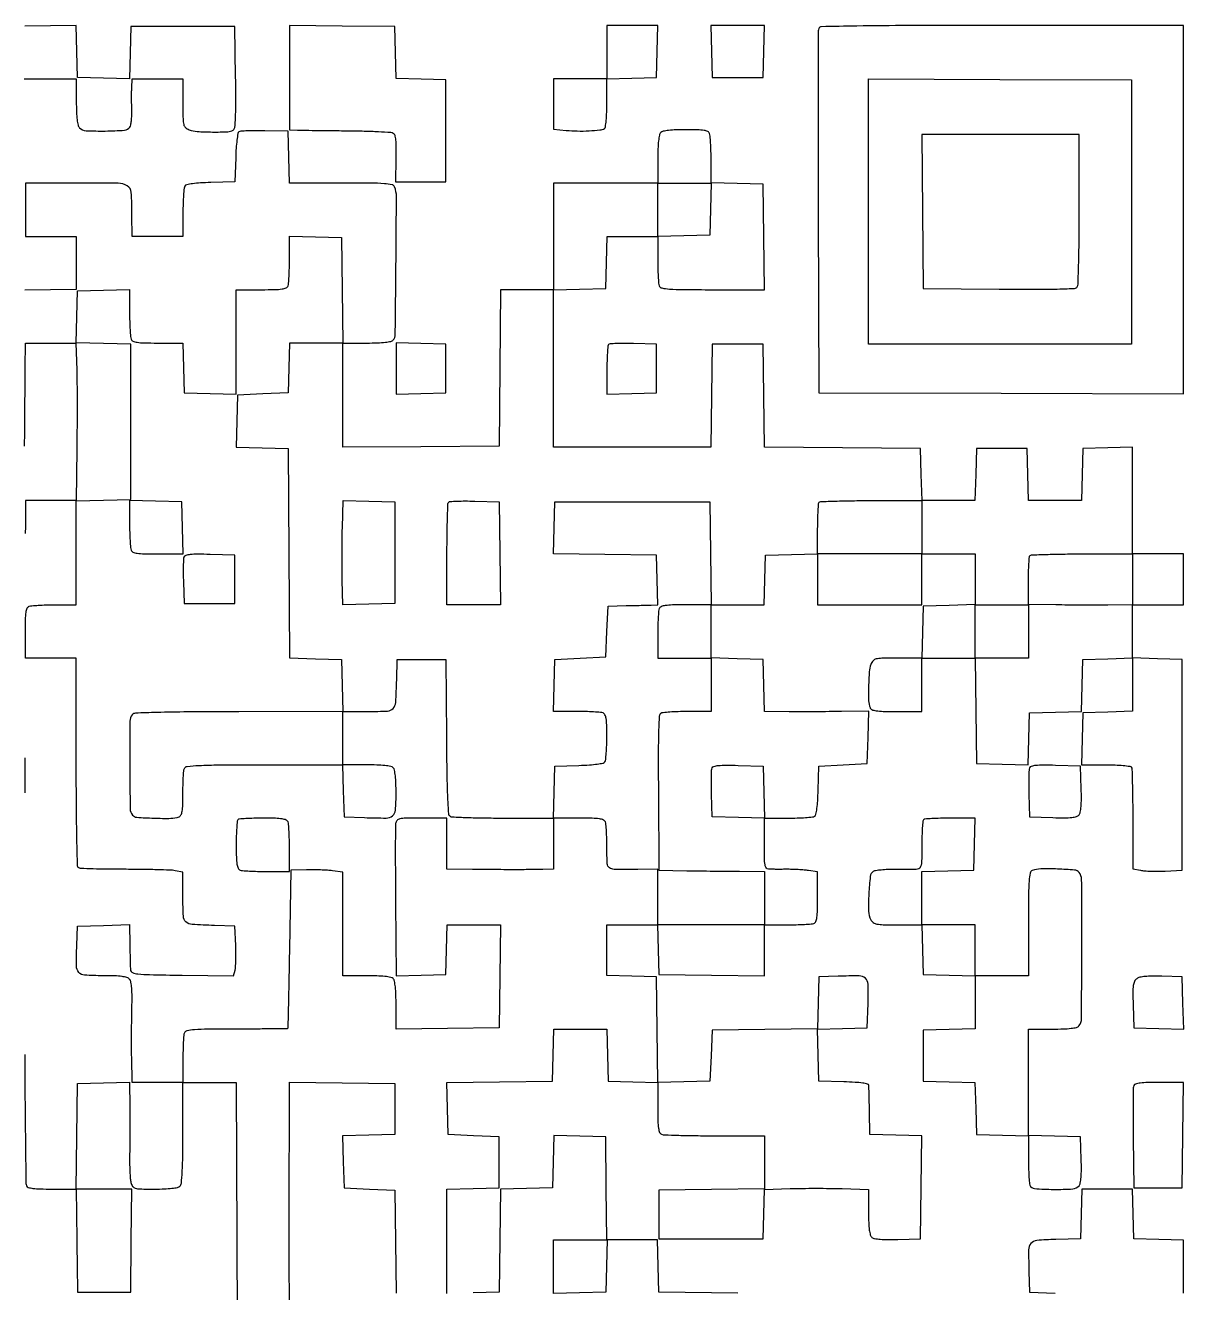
# Model space of a CAD drawing. Extents: x 179 to 1071, y 112 to 1107.
# Drawn here: x 593 to 1071, y 584 to 1107 of the extents above; entities that cross this region are included whole.
import ezdxf

# ---------------------------------------------------------------- set-up
doc = ezdxf.new("R2010")
doc.units = 0

msp = doc.modelspace()

# ---------------------------------------------------------------- linework, layer by layer
for points in [[(592.465017, 1085), (614, 1085), (614, 1075.571429, 0.008431), (614.074248, 1071.168342, 0.022874), (614.321992, 1068.05717, 0.030263), (614.728147, 1065.895355, 0.135617), (615.357563, 1064.785294, 0.186716), (618.071132, 1063.58578, 0.015273), (625.968835, 1063.455517, 0.013951), (633.899664, 1063.788421, 0.232682), (636.113669, 1065.076972, 0.099949), (636.472207, 1065.956072, 0.018368), (636.737705, 1067.697611, 0.019078), (636.897881, 1069.789984, 0.016337), (636.910217, 1072, -0.003387), (636.861856, 1074.380183, -0.002585), (636.840041, 1076.985938, -0.002613), (636.844981, 1079.427655, -0.006146), (636.880594, 1081.25), (637, 1085), (647.5, 1085), (658, 1085), (658, 1074.975249, 0.003903), (658.050674, 1068.482924, 0.053422), (658.33829, 1066.143964, 0.152779), (659.080374, 1064.884109, 0.093257), (660.5651, 1063.975249, 0.075359), (663.871126, 1063.26061, 0.013719), (670.153603, 1063.040522, 0.010801), (676.487063, 1063.12931, 0.133259), (678.77083, 1063.837204, 0.230932), (679.427241, 1064.904588, 0.012869), (679.714887, 1068.908791, 0.012029), (679.849994, 1075.071549, 0.002701), (679.77083, 1085.571891), (679.5, 1106.5), (658, 1106.5), (636.5, 1106.5), (636.215829, 1095.716515), (635.931657, 1084.93303), (625.215829, 1085.216515), (614.5, 1085.5), (614.215968, 1096.269789), (613.931935, 1107.039577), (592.715968, 1106.769789)], [(767, 583.932337), (767, 605.432337), (767, 626.932337), (777.75, 627.216168), (788.5, 627.5), (788.5, 638), (788.5, 648.5), (778, 649), (767.5, 649.5), (767.216367, 660.230404), (766.932734, 670.960808), (788.716367, 671.230404), (810.5, 671.5), (810.783832, 682.25), (811.067663, 693), (822, 693), (832.932337, 693), (833.216168, 682.25), (833.5, 671.5), (843.75, 671.215017), (854, 670.930034), (854, 660.572006, 0.005378), (854.059653, 655.025624, 0.030449), (854.302828, 652.080782, 0.063222), (854.767938, 650.397244, 0.204941), (855.581787, 649.606989, 0.083055), (856.779435, 649.363369, 0.001841), (862.696775, 649.178303, 0.004125), (869.642891, 649.043995, 0.002771), (877.581787, 649), (898, 649), (898, 638.019502), (898, 627.039005), (876.25, 626.769502), (854.5, 626.5), (854.5, 616.5), (854.5, 606.5), (876, 606.5), (897.5, 606.5), (897.78428, 616.686339), (898.068561, 626.872678), (908.634173, 627.186339, -0.004707), (913.466975, 627.284288, -0.002698), (919.298044, 627.316099, -0.002695), (925.16089, 627.284852, -0.004483), (930.099893, 627.187616), (941, 626.875232), (941, 617.560061, 0.008021), (941.071677, 613.092315, 0.025179), (941.318721, 610.10213, 0.036241), (941.735035, 608.10216, 0.151235), (942.399285, 607.083586, 0.132968), (943.486141, 606.587315, 0.020746), (945.849829, 606.296386, 0.018924), (949.042317, 606.15859, 0.009044), (953.149285, 606.211141), (962.5, 606.5), (962.769789, 627.715968), (963.039577, 648.931935), (952.312741, 649.215968), (941.585904, 649.5), (941.396644, 659, 0.000776), (941.316596, 662.727676, 0.001078), (941.232519, 666.066286, 0.000658), (941.151974, 668.876987, 0.013794), (941.103692, 669.715017, 0.318259), (940.609687, 670.299878, 0.02733), (938.579934, 670.708205, 0.022178), (935.464258, 671.019325, 0.006846), (930.75, 671.215017), (920.5, 671.5), (920.216527, 682.214647), (919.933054, 692.929295), (930.216527, 693.214647), (940.5, 693.5), (940.784677, 703.722245, 0.013502), (940.791234, 711.538683, 0.205612), (939.683564, 713.942887, 0.184179), (937.119684, 714.935008, 0.010501), (928.496645, 714.796504), (920.5, 714.5), (920.216365, 703.769409), (919.93273, 693.038817), (898.216365, 692.769409), (876.5, 692.5), (876, 682), (875.5, 671.5), (864.769596, 671.216367), (854.039192, 670.932734), (853.769596, 692.716367), (853.5, 714.5), (843.25, 714.784983), (833, 715.069966), (833, 725.534983), (833, 736), (843.465017, 736), (853.930034, 736), (854.215017, 725.75), (854.5, 715.5), (876.25, 715.230498), (898, 714.960995), (898, 725.480498), (898, 736), (907.418213, 736, 0.005951), (911.140776, 736.044305, 0.007831), (914.534475, 736.178303, 0.005915), (917.361889, 736.367894, 0.07203), (918.418213, 736.606989, 0.204519), (919.231564, 737.395483, 0.063457), (919.696901, 739.072315, 0.030581), (919.940244, 742.004093, 0.005417), (920, 747.519091), (920, 757.824204), (916.25, 758.38169, 0.016027), (914.427015, 758.593241, 0.006906), (911.985937, 758.763578, 0.006825), (909.380192, 758.873617, 0.00897), (907, 758.898882, -0.001372), (904.76599, 758.888645, -0.001508), (902.601562, 758.891195, -0.001404), (900.751704, 758.904151, -0.007642), (899.75, 758.929295, -0.235937), (898.821202, 759.441269, -0.110332), (898.29335, 760.748249, -0.036847), (898.050866, 763.423221, -0.004185), (898, 769.5), (898, 780), (907.75, 780.015313, 0.007309), (911.573123, 780.077211, 0.010173), (914.991726, 780.252233, 0.006962), (917.827893, 780.495095, 0.117226), (918.711195, 780.800347, 0.199883), (919.262532, 781.589, 0.01918), (919.684251, 783.944063, 0.019108), (920.012968, 787.199826, 0.00836), (920.211195, 791.535034), (920.5, 801.5), (930.5, 802), (940.5, 802.5), (940.784595, 813.325252), (941.06919, 824.150503), (929.784595, 823.991685, -0.00162), (924.721674, 823.936836, -0.001023), (918.81385, 823.904068, -0.001027), (913.007415, 823.895676, -0.001893), (908.283832, 823.916434), (898.067663, 824), (897.783832, 834.75), (897.5, 845.5), (886.75, 845.783832), (876, 846.067663), (876, 857.033832), (876, 868), (886.965017, 868), (897.930034, 868), (898.215017, 878.25), (898.5, 888.5), (909.25, 888.783832), (920, 889.067663), (920, 878.533832), (920, 868), (941.5, 868), (963, 868), (963, 878.5), (963, 889), (974, 889), (985, 889), (985, 878.533832), (985, 868.067663), (974.25, 867.783832), (963.5, 867.5), (963.216168, 856.75), (962.932337, 846), (952.941417, 846, 0.003925), (946.47369, 845.949226, 0.053571), (944.140553, 845.661411, 0.152831), (942.883054, 844.919384, 0.093033), (941.975249, 843.4349, 0.073328), (941.300554, 840.373607, 0.012478), (941.02769, 834.391126, 0.011809), (941.045612, 828.401683, 0.085155), (941.606989, 825.581787, 0.205218), (942.398405, 824.76761, 0.063068), (944.086379, 824.30265, 0.030363), (947.039857, 824.059586, 0.005351), (952.606989, 824), (963, 824), (963, 835), (963, 846), (973.980498, 846), (984.960995, 846), (985.230498, 824.25), (985.5, 802.5), (996.215829, 802.216515), (1006.931657, 801.93303), (1007.215829, 812.716515), (1007.5, 823.5), (1018.216508, 823.783492), (1028.933016, 824.066984), (1029.216508, 834.783492), (1029.5, 845.5), (1039.75, 845.784983), (1050, 846.069966), (1050, 835.069966), (1050, 824.069966), (1039.75, 823.784983), (1029.5, 823.5), (1029.216168, 812.75), (1028.932337, 802), (1038.907151, 802, -0.008817), (1042.771919, 801.931846, -0.013417), (1046.122752, 801.723498, -0.007976), (1048.877776, 801.43348, -0.227925), (1049.46371, 801.058718, -0.131075), (1049.699099, 800.278212, -0.001286), (1049.874567, 794.366872, -0.004126), (1050.003422, 787.532025, -0.002649), (1050.045455, 779.599767), (1050.045455, 759.082099), (1053.272727, 758.48327, 0.029985), (1054.974396, 758.272016, 0.008778), (1057.608239, 758.150758, 0.008784), (1060.583308, 758.118378, 0.009314), (1063.5, 758.192221), (1070.5, 758.5), (1070.5, 802), (1070.5, 845.5), (1060.25, 845.784983), (1050, 846.069966), (1050, 857.034983), (1050, 868), (1060.5, 868), (1071, 868), (1071, 878.5), (1071, 889), (1060.5, 889), (1050, 889), (1050, 911.034983), (1050, 933.069966), (1039.75, 932.784983), (1029.5, 932.5), (1029.216168, 921.75), (1028.932337, 911), (1018, 911), (1007.067663, 911), (1006.783832, 921.75), (1006.5, 932.5), (996, 932.5), (985.5, 932.5), (985.216168, 921.75), (984.932337, 911), (974, 911), (963.067663, 911), (962.783832, 921.75), (962.5, 932.5), (930.269847, 932.763827), (898.039695, 933.027654), (897.769847, 954.263827), (897.5, 975.5), (887, 975.5), (876.5, 975.5), (876.230112, 954.25), (875.960225, 933), (843.480112, 933), (811, 933), (811, 965.466168), (811, 997.932337), (821.75, 998.216168), (832.5, 998.5), (832.783832, 1009.25), (833.067663, 1020), (843.533832, 1020), (854, 1020), (854, 1010.581787, 0.005951), (854.044305, 1006.859224, 0.007831), (854.178303, 1003.465525, 0.005915), (854.367894, 1000.638111, 0.07203), (854.606989, 999.581787, 0.258752), (855.662869, 998.696053, 0.029979), (858.838399, 998.275555, 0.015887), (864.493684, 998.049558, 0.002042), (876.626491, 998), (898.039005, 998), (897.769502, 1019.75), (897.5, 1041.5), (886.75, 1041.783832), (876, 1042.067663), (876, 1051.452044, 0.005972), (875.955693, 1055.161644, 0.007852), (875.821697, 1058.544413, 0.005942), (875.632085, 1061.36267, 0.07196), (875.393011, 1062.418213, 0.195123), (874.642994, 1063.220382, 0.068495), (873.105917, 1063.690477, 0.033615), (870.449162, 1063.937794, 0.006405), (865.593011, 1064, 0.009539), (861.62258, 1063.924249, 0.019202), (858.499944, 1063.684733, 0.020076), (856.177004, 1063.321527, 0.148618), (855.2, 1062.8, 0.150969), (854.671932, 1061.799696, 0.019349), (854.311224, 1059.369558, 0.018472), (854.074295, 1056.071747, 0.008695), (854, 1051.8), (854, 1042), (832.5, 1042), (811, 1042), (811, 1020), (811, 998), (800.013853, 998), (789.027706, 998), (788.763853, 965.75), (788.5, 933.5), (756.25, 933.236147), (724, 932.972294), (724, 954.486147), (724, 976), (733.877555, 976, 0.007884), (738.404654, 976.071392, 0.021148), (741.618326, 976.309081, 0.025817), (743.851248, 976.687187, 0.166182), (744.81379, 977.275631, 0.171927), (745.644307, 979.535393, 0.000625), (745.944105, 1008.285513, 0.001055), (746.142256, 1036.318607, 0.093109), (745.39334, 1040.417355, 0.258525), (744.337996, 1041.303405, 0.030139), (741.17189, 1041.724367, 0.015935), (735.531182, 1041.950436, 0.002047), (723.426843, 1042), (702.067663, 1042), (701.783832, 1052.696008), (701.5, 1063.392016), (691.842377, 1063.562117, 0.006445), (688.065832, 1063.57995, 0.009178), (684.712195, 1063.490978, 0.005744), (681.916379, 1063.333215, 0.12203), (681.131182, 1063.081075, 0.216233), (680.695717, 1062.432538, 0.009906), (680.299355, 1059.729374, 0.01479), (679.976017, 1056.378693, 0.009413), (679.788805, 1052.464966), (679.5, 1042.5), (669.535034, 1042.211195, 0.00836), (665.199826, 1042.012968, 0.019108), (661.944063, 1041.684251, 0.01918), (659.589, 1041.262532, 0.199883), (658.800347, 1040.711195, 0.117226), (658.495095, 1039.827893, 0.006962), (658.252233, 1036.991726, 0.010173), (658.077211, 1033.573123, 0.007309), (658.015313, 1029.75), (658, 1020), (647.5, 1020), (637, 1020), (636.986345, 1028.75, 0.016241), (636.665574, 1038.169767, 0.248446), (635.008736, 1040.850732, 0.129758), (631.317202, 1041.880905, 0.003516), (614.383369, 1042), (593, 1042), (593, 1031), (593, 1020), (603.5, 1020), (614, 1020), (614, 1009.019888), (614, 998.039775), (592.75, 997.769888)], [(592.673654, 933.5, 0.000018), (592.745738, 942.674575, 0.000017), (592.818724, 952.048437, 0.000017), (592.882913, 960.365359, 0.000059), (592.923654, 965.75), (593, 976), (603.437616, 976), (613.875232, 976), (614.187616, 964.75, -0.005071), (614.288948, 958.999304, -0.001681), (614.323671, 950.5625, -0.001673), (614.299422, 941.210674, -0.001902), (614.212114, 932.25), (613.924228, 911), (603.462114, 911), (593, 911), (592.984687, 901.25, -0.007655), (592.920078, 897.422631, -0.010563)], [(592.829135, 804.858345, -0.002058), (592.76464, 790.379897)], [(592.720988, 682.546795, 0.00087), (592.841574, 662.153021, 0.001398), (593.023239, 644.76766, 0.000222), (593.234131, 629.363624, 0.088297), (593.439604, 628.296795, 0.241467), (594.136754, 627.672243, 0.033541), (596.10395, 627.29472, 0.023889), (599.173412, 627.064762, 0.006753), (603.968615, 627), (614, 627), (614.097508, 616.75, 0.000362), (614.1458, 612.032594, 0.000201), (614.211168, 606.279687, 0.0002), (614.282022, 600.45558, 0.000324), (614.347508, 595.5), (614.5, 584.5), (625.5, 584.5), (636.5, 584.5), (636.712546, 605.75), (636.925093, 627), (625.443044, 627), (613.960995, 627), (614.230498, 648.75), (614.5, 670.5), (625.25, 670.783832), (636, 671.067663), (636.093918, 660.783832, -0.001976), (636.117716, 656.18972, -0.001276), (636.110672, 650.868993, -0.001282), (636.07717, 645.667405, -0.002422), (636.019069, 641.472313, 0.007367), (636.004594, 637.816427, 0.008246), (636.100584, 634.29683, 0.007683), (636.2776, 631.30639, 0.04288), (636.533559, 629.722313, 0.082281), (637.231349, 628.117266, 0.183909), (638.287666, 627.342627, 0.063311), (640.334401, 627.048879, 0.004024), (646.408408, 627, 0.009541), (650.378136, 627.075755, 0.019204), (653.500362, 627.315277, 0.020078), (655.823052, 627.678489, 0.148612), (656.8, 628.2, 0.175156), (657.391927, 629.461896, 0.00933), (657.721154, 633.954487, 0.010454), (657.937931, 640.406919, 0.003169), (658, 650.2), (658, 671), (668.992758, 671), (679.985517, 671), (680.242758, 605.75), (680.5, 540.5)], [(701.96822, 572.25, -0.000465), (701.93096, 589.41135, -0.000243), (701.914806, 610.781294, -0.000243), (701.919444, 632.252862, -0.000444), (701.947295, 649.769502), (702, 671.039005), (723.75, 670.769502), (745.5, 670.5), (745.5, 660), (745.5, 649.5), (734.716515, 649.215829), (723.93303, 648.931657), (724.216515, 638.215829), (724.5, 627.5), (735, 627), (745.5, 626.5), (745.769888, 605.25), (746.039775, 584)], [(1071, 584), (1071, 605.930034), (1060.75, 606.215017), (1050.5, 606.5), (1050.215017, 616.75), (1049.930034, 627), (1039.5, 627), (1029.069966, 627), (1028.784983, 616.75), (1028.5, 606.5), (1018.2603, 606.215131, 0.013827), (1010.45705, 605.781878, 0.200378), (1008.051258, 604.533568, 0.174565), (1007.074823, 601.86687, 0.010012), (1007.204946, 593), (1007.5, 584.5), (1018, 584)]]:
    msp.add_lwpolyline(points, format="xyb")
for points in [[(702, 1085.519502), (702, 1064), (705.25, 1063.857016, 0.006885), (707.342449, 1063.793813, 0.000593), (712.688436, 1063.712339, 0.000782), (719.065853, 1063.632694, 0.000607), (726.008507, 1063.565284, -0.004214), (732.811918, 1063.450139, -0.006295), (738.755236, 1063.224546, -0.00295), (743.790581, 1062.940109, -0.123433), (744.815214, 1062.614204, -0.196463), (745.427434, 1061.773182, -0.034046), (745.773403, 1059.795524, -0.024132), (745.945347, 1056.775053, -0.007194), (745.918654, 1052.155936), (745.723893, 1042.5), (756.111947, 1042.5), (766.5, 1042.5), (766.5, 1063.5), (766.5, 1084.5), (756.283481, 1084.784613), (746.066961, 1085.069227), (745.783481, 1095.784613), (745.5, 1106.5), (723.75, 1106.769502), (702, 1107.039005)], [(833, 1096), (833, 1085), (822, 1085), (811, 1085), (811, 1074.637681), (811, 1064.275363), (816.25, 1063.731421, 0.021387), (820.782515, 1063.456995, 0.016697), (825.714716, 1063.534367, 0.013264), (830.13912, 1063.869508, 0.113343), (832.008794, 1064.505435, 0.225647), (832.403878, 1065.117284, 0.008887), (832.709524, 1067.84149, 0.014192), (832.928413, 1071.174764, 0.009298), (833, 1075.024034), (833, 1084.930034), (843.25, 1085.215017), (853.5, 1085.5), (853.783832, 1096.25), (854.067663, 1107), (843.533832, 1107), (833, 1107)], [(920.460009, 1105.75, 0.090591), (920.266358, 1104.709509, 0.000109), (920.198937, 1082.982812, 0.000984), (920.176611, 1058.652573, 0.000605), (920.241394, 1030), (920.5, 955.5), (995.75, 955.243674), (1071, 954.987348), (1071, 1030.993674), (1071, 1107), (995.968615, 1107, 0.000668), (957.448289, 1106.948566, 0.003471), (936.19131, 1106.744245, 0.001205), (921.475143, 1106.465155, 0.305157)], [(1049.5, 1030), (1049.5, 975.5), (995.211905, 975.5), (940.92381, 975.5), (940.942857, 1025.75, -0.000032), (940.951538, 1045.331386, -0.000047), (940.961905, 1062.563467, -0.000022), (940.972765, 1077.239555, -0.00086), (940.980952, 1080.508612), (941, 1085.017225), (995.25, 1084.758612), (1049.5, 1084.5)], [(963.235953, 1030.25), (963.5, 998.5), (994.93202, 998.235498, 0.001697), (1010.901959, 998.155315, 0.00816), (1019.995146, 998.288929, 0.006635), (1026.009704, 998.555446, 0.241447), (1027.166708, 999.235498, 0.134731), (1027.492293, 1000.296498, 0.001088), (1027.738089, 1009.161365, 0.003824), (1027.920853, 1019.372002, 0.002438), (1027.984687, 1031.25), (1028, 1062), (995.485953, 1062), (962.971906, 1062)], [(723.769502, 997.75), (724.039005, 976), (713.054485, 976), (702.069966, 976), (701.784983, 965.75), (701.5, 955.5), (691, 955), (680.5, 954.5), (680.216515, 943.784171), (679.93303, 933.068343), (690.716515, 932.784171), (701.5, 932.5), (701.760597, 889.283724), (702.021195, 846.067448), (712.760597, 845.783724), (723.5, 845.5), (723.783832, 834.75), (724.067663, 824), (734.51478, 824, 0.011647), (742.47786, 824.185518, 0.200091), (744.78796, 825.277454, 0.169892), (745.830143, 827.758299, 0.00791), (746.24922, 837), (746.5, 845.5), (756.5, 845.5), (766.5, 845.5), (766.764319, 813.550168, 0.001801), (766.951049, 797.825648, 0.007584), (767.240223, 788.391795, 0.005213), (767.603904, 781.931525, 0.241072), (768.264319, 780.82923, 0.129233), (769.265683, 780.518527, 0.002082), (775.222455, 780.282184, 0.0053), (782.187451, 780.108771, 0.003472), (790.216378, 780.049773), (810.932757, 780.04142), (811.216378, 790.77071), (811.5, 801.5), (821.464966, 801.788805, 0.00836), (825.800174, 801.987032, 0.019108), (829.055937, 802.315749, 0.01918), (831.411, 802.737468, 0.199883), (832.199653, 803.288805, 0.115495), (832.504423, 804.161051, 0.007626), (832.747767, 806.829971, 0.010713), (832.922753, 810.052528, 0.007787), (832.984687, 813.643011, 0.00643), (832.930628, 818.475625, 0.033827), (832.687776, 821.117276, 0.069116), (832.219702, 822.644942, 0.19467), (831.418213, 823.393011, 0.0721), (830.361111, 823.632128, 0.005887), (827.524537, 823.821697, 0.007809), (824.119908, 823.955696, 0.00593), (820.384381, 824), (810.932337, 824), (811.216168, 834.75), (811.5, 845.5), (822, 846), (832.5, 846.5), (833, 857), (833.5, 867.5), (841, 867.659359, 0.000375), (844.075618, 867.72702, 0.000389), (847.114964, 867.798532, 0.000375), (849.746029, 867.864458, 0.001684), (851.284983, 867.909359), (854.069966, 868), (853.784983, 878.25), (853.5, 888.5), (832.216371, 888.769986), (810.932742, 889.039971), (811.216371, 899.769986), (811.5, 910.5), (843.5, 910.5), (875.5, 910.5), (875.769888, 889.25), (876.039775, 868), (865.626876, 868, 0.005337), (860.047948, 867.940452, 0.030314), (857.089561, 867.69745, 0.06298), (855.399064, 867.232576, 0.205375), (854.606989, 866.418213, 0.07203), (854.367894, 865.361889, 0.005915), (854.178303, 862.534475, 0.007831), (854.044305, 859.140776, 0.005951), (854, 855.418213), (854, 846), (865, 846), (876, 846), (876, 835), (876, 824), (866.25, 823.984687, 0.007434), (862.425346, 823.921811, 0.010315), (859.001953, 823.74386, 0.007136), (856.163193, 823.496736, 0.116724), (855.267285, 823.186353, 0.242516), (854.611006, 822.06382, 0.005666), (854.346906, 815.760183, 0.007732), (854.206037, 806.416133, 0.001723), (854.267285, 790.451666), (854.5, 758.5), (866, 758.320067, 0.000633), (871.148269, 758.246037, 0.000405), (877.132812, 758.172407, 0.000406), (882.998777, 758.10975, 0.000758), (887.75, 758.070067), (898, 758), (898, 747), (898, 736), (876, 736), (854, 736), (854, 747.463278), (854, 758.926556), (845.75, 758.872223, -0.003808), (836.02673, 758.882243, -0.153289), (834.025747, 759.529521, -0.232466), (833.135267, 761.171566, -0.010024), (833, 767.918213, 0.006277), (832.955669, 771.449196, 0.008159), (832.821697, 774.68135, 0.006338), (832.631778, 777.373807, 0.070946), (832.393011, 778.418213, 0.205218), (831.601595, 779.23239, 0.063068), (829.913621, 779.69735, 0.030363), (826.960143, 779.940414, 0.005351), (821.393011, 780), (811, 780), (811, 769.5), (811, 759), (806.5, 758.868421, -0.003172), (804.288395, 758.817793, -0.001276), (801.265625, 758.775493, -0.001262), (798.009591, 758.74646, -0.001598), (795, 758.736842, -0.001327), (791.583817, 758.745911, -0.000552), (786.971875, 758.775493, -0.000546), (782.032483, 758.81803, -0.000707), (777.5, 758.868421), (767, 759), (767, 769.5), (767, 780), (756.569551, 780, 0.003514), (749.934007, 779.95336, 0.048104), (747.539294, 779.688412, 0.16419), (746.3959, 779.01571, 0.144095), (745.819551, 777.75, 0.034326), (745.69808, 776.076382, 0.00064), (745.675644, 767.264816, 0.001567), (745.694857, 756.983754, 0.001047), (745.778385, 745.21533), (746.05677, 714.930661), (756.278385, 715.21533), (766.5, 715.5), (766.784983, 725.75), (767.069966, 736), (778.054871, 736), (789.039775, 736), (788.769888, 714.75), (788.5, 693.5), (767.25, 693.230112), (746, 692.960225), (746, 702.780112, 0.00867), (745.92575, 707.061743, 0.018449), (745.6889, 710.365291, 0.019325), (745.328272, 712.798958, 0.151043), (744.8, 713.8, 0.150969), (743.799696, 714.328068, 0.019349), (741.369558, 714.688776, 0.018472), (738.071747, 714.925705, 0.008695), (733.8, 715), (724, 715), (724, 736.386456), (724, 757.772912), (719.75, 758.301477, 0.015913), (717.667462, 758.493422, 0.00657), (714.839063, 758.6263, 0.006493), (711.799817, 758.689586, 0.008304), (709, 758.66502), (702.5, 758.5), (701.965202, 726, -0.000608), (701.744669, 713.520802, -0.001003), (701.524285, 702.973438, -0.000063), (701.305806, 693.485732, -0.17361), (701.215202, 693.25, -0.215103), (700.995403, 693.147511, -0.00018), (694.925894, 693.073437, -0.00184), (688.133118, 693.017988, -0.001121), (680.106989, 693, 0.002106), (668.284365, 692.950214, 0.016256), (662.756048, 692.72381, 0.030951), (659.653901, 692.301441, 0.257256), (658.606989, 691.418213, 0.07203), (658.367894, 690.361889, 0.005915), (658.178303, 687.534475, 0.007831), (658.044305, 684.140776, 0.005951), (658, 680.418213), (658, 671), (647.5, 671), (637, 671), (636.859598, 681.25, -0.003002), (636.823692, 685.917173, -0.00176), (636.833917, 691.504498, -0.001759), (636.883478, 697.093267, -0.002994), (636.969334, 701.765313, 0.007717), (637.011223, 706.457015, 0.019222), (636.857091, 709.884035, 0.023202), (636.538075, 712.328328, 0.129859), (635.987291, 713.515313, 0.145526), (634.90049, 714.241491, 0.041761), (632.902259, 714.681103, 0.026222), (629.814905, 714.930621, 0.007053), (624.896607, 715, -0.014554), (617.397478, 715.218329, -0.20403), (615.0334, 716.391805, -0.177438), (614.067292, 718.987615, -0.010535), (614.203496, 727.503355), (614.5, 735.5), (625.25, 735.783832), (636, 736.067663), (636.106299, 727.783832, 0.001302), (636.157524, 724.465522, 0.001566), (636.223585, 721.345876, 0.001336), (636.294485, 718.718428, 0.01052), (636.356299, 717.5, 0.27887), (637.177767, 716.338683, 0.076501), (639.437615, 715.741084, 0.02177), (644.222898, 715.442637, 0.001511), (657.725974, 715.230182), (678.951948, 714.960364), (679.522478, 717.233538, 0.047042), (679.727771, 718.574706, 0.0078), (679.838317, 721.187981, 0.008503), (679.868175, 724.275115, 0.007432), (679.796504, 727.503355), (679.5, 735.5), (671, 735.75078, -0.007874), (661.762336, 736.169007, -0.169082), (659.28019, 737.206721, -0.200767), (658.186784, 739.508047, -0.011821), (658, 747.407761), (658, 757.777418), (654.75, 758.334507, 0.032975), (652.644916, 758.553881, 0.002839), (647.237889, 758.728228, 0.003736), (640.779415, 758.851488, 0.002889), (633.740687, 758.892537, -0.003219), (626.862593, 758.937184, -0.004941), (620.907158, 759.073058, -0.001828), (615.798023, 759.258854, -0.129102), (614.990687, 759.505756, -0.252825), (614.528466, 760.309402, -0.000984), (614.259332, 771.198431, -0.004029), (614.060747, 784.721339, -0.001656), (614, 803.059017), (614, 846), (603.5, 846), (593, 846), (593, 856.393011, -0.005351), (593.059586, 861.960143, -0.030363), (593.30265, 864.913621, -0.063068), (593.76761, 866.601595, -0.205218), (594.581787, 867.393011, -0.070946), (595.626193, 867.631778, -0.006338), (598.31865, 867.821697, -0.008159), (601.550804, 867.955669, -0.006277), (605.081787, 868), (614, 868), (614, 889.467249), (614, 910.934498), (625.25, 911.217249), (636.5, 911.5), (636.5, 943.5), (636.5, 975.5), (625.216504, 975.783064), (613.933007, 976.066129), (614.216504, 986.783064), (614.5, 997.5), (625.25, 997.783832), (636, 998.067663), (636, 988.615619, 0.00593), (636.044304, 984.880092, 0.007809), (636.178303, 981.475463, 0.005887), (636.367872, 978.638889, 0.0721), (636.606989, 977.581787, 0.204941), (637.397244, 976.767938, 0.063222), (639.080782, 976.302828, 0.030449), (642.025624, 976.059653, 0.005378), (647.572006, 976), (657.930034, 976), (658.215017, 965.75), (658.5, 955.5), (669.25, 955.216168), (680, 954.932337), (680, 976.466168), (680, 998), (690.393011, 998, 0.005351), (695.960143, 998.059586, 0.030363), (698.913621, 998.30265, 0.063068), (700.601595, 998.76761, 0.205218), (701.393011, 999.581787, 0.0721), (701.632128, 1000.638889, 0.005887), (701.821697, 1003.475463, 0.007809), (701.955696, 1006.880092, 0.00593), (702, 1010.615619), (702, 1020.067663), (712.75, 1019.783832), (723.5, 1019.5)], [(833.700461, 975.367127, 0.176293), (833.420705, 974.767292, 0.005304), (833.20576, 971.973609, 0.009923), (833.050759, 968.630702, 0.006622), (833, 964.79835), (833, 954.930034), (843.25, 955.215017), (853.5, 955.5), (853.5, 965.5), (853.5, 975.5), (843.950461, 975.783794, 0.007041), (840.240283, 975.841782, 0.010544), (837.000338, 975.778463, 0.005798), (834.297812, 975.637197, 0.182377)], [(636, 901.615619, 0.00593), (636.044304, 897.880092, 0.007809), (636.178303, 894.475463, 0.005887), (636.367872, 891.638889, 0.0721), (636.606989, 890.581787, 0.205485), (637.399526, 889.767294, 0.062919), (639.091792, 889.302479, 0.03028), (642.053621, 889.059521, 0.005326), (647.640821, 889), (658.067663, 889), (657.783832, 899.75), (657.5, 910.5), (646.75, 910.783832), (636, 911.067663)], [(745.5, 889.5), (745.5, 868.5), (734.784171, 868.216515), (724.068343, 867.93303), (723.784171, 878.216515, -0.004683), (723.697434, 882.966151, -0.002557), (723.675416, 888.793664, -0.002548), (723.713509, 894.716076, -0.004051), (723.812989, 899.783193), (724.125978, 911.066386), (734.812989, 910.783193), (745.5, 910.5)], [(788.769888, 889.25), (789.039775, 868), (778.019888, 868), (767, 868), (767, 888.833333, -0.00314), (767.050471, 896.869838, -0.004978), (767.205463, 903.752338, -0.001397), (767.41589, 909.716778, -0.189039), (767.699448, 910.366114, -0.183378), (768.300668, 910.636532, -0.005301), (771.145783, 910.777033, -0.010046), (774.547259, 910.840477, -0.006672), (778.449448, 910.782781), (788.5, 910.5)], [(963, 900), (963, 889), (941.5, 889), (920, 889), (920, 899.333333, -0.006022), (920.048276, 903.341612, -0.009111), (920.195833, 906.827083, -0.004516), (920.399803, 909.754503, -0.178563), (920.666667, 910.333333, -0.189545), (921.287675, 910.603799, -0.001277), (927.257292, 910.804167, -0.004756), (934.132422, 910.951903, -0.002993), (942.166667, 911), (963, 911)], [(658.44069, 887.706038, 0.08044), (658.24673, 886.777249, 0.005694), (658.156546, 884.121982, 0.007919), (658.135127, 880.937236, 0.005886), (658.208575, 877.420857), (658.5, 868.5), (669, 868.5), (679.5, 868.5), (679.5, 878.5), (679.5, 888.5), (669.232115, 888.785181, 0.005806), (664.041094, 888.869045, 0.026058), (661.006728, 888.724611, 0.044386), (659.172066, 888.374845, 0.236067)], [(1050, 878.5), (1050, 868), (1039.75, 867.890933, -0.002417), (1035.015634, 867.863444, -0.001319), (1029.20625, 867.873121, -0.001314), (1023.30196, 867.914047, -0.002089), (1018.25, 867.983457), (1007, 868.185049), (1007, 857.092524), (1007, 846), (996, 846), (985, 846), (985, 857), (985, 868), (996, 868), (1007, 868), (1007, 877.833333, -0.006327), (1007.048294, 881.649913, -0.009526), (1007.195833, 884.973958, -0.004912), (1007.400114, 887.758552, -0.177413), (1007.666667, 888.333333, -0.189545), (1008.287675, 888.603799, -0.001277), (1014.257292, 888.804167, -0.004756), (1021.132422, 888.951903, -0.002993), (1029.166667, 889), (1050, 889)], [(637.122416, 822.647502, 0.173066), (636.16345, 820.020297, 0.002181), (636.111316, 801.965477, 0.002188), (636.216939, 783.914596, 0.172299), (637.18342, 781.278992, 0.204735), (638.949166, 780.372738, 0.008844), (646.056532, 779.998477, 0.013367), (653.003892, 779.941579, 0.087186), (656.418213, 780.606989, 0.191652), (657.216173, 781.343123, 0.070258), (657.687898, 782.832752, 0.03479), (657.936805, 785.394852, 0.006824), (658, 790.025201, -0.006352), (658.044336, 793.515192, -0.008233), (658.178303, 796.712778, -0.006434), (658.368294, 799.376466, -0.070701), (658.606989, 800.418213, -0.27952), (659.804078, 801.345864, -0.016549), (664.571826, 801.73309, -0.010742), (672.899612, 801.953513, -0.001245), (691.573157, 802), (723.932337, 802), (724.216168, 791.25), (724.5, 780.5), (733, 780.204946, 0.009402), (741.871573, 780.063929, 0.166071), (744.545784, 780.986037, 0.213688), (745.762067, 783.27423, 0.016882), (746, 790.319052, 0.009407), (745.92447, 794.333093, 0.019094), (745.685351, 797.481118, 0.019972), (745.322517, 799.819523, 0.148968), (744.8, 800.8, 0.150969), (743.799696, 801.328068, 0.019349), (741.369558, 801.688776, 0.018472), (738.071747, 801.925705, 0.008695), (733.8, 802), (724, 802), (724, 812.966085), (724, 823.932171), (681.06144, 823.892579, 0.001321), (659.967493, 823.817416, 0.005531), (647.282072, 823.598359, 0.003071), (638.427473, 823.293021, 0.212479)], [(897.784178, 790.715822), (898.068357, 779.931643), (887.284178, 780.215822), (876.5, 780.5), (876.210159, 789.924983, -0.005535), (876.137174, 793.634259, -0.007531), (876.158783, 796.980936, -0.005233), (876.248144, 799.773814, -0.081166), (876.442274, 800.710164, -0.236652), (877.172333, 801.376284, -0.043922), (879.012272, 801.724596, -0.025951), (882.049899, 801.868732, -0.005823), (887.232115, 801.785181), (897.5, 801.5)], [(1007.442274, 800.710164, 0.081166), (1007.248144, 799.773814, 0.005233), (1007.158783, 796.980936, 0.007531), (1007.137174, 793.634259, 0.005535), (1007.210159, 789.924983), (1007.5, 780.5), (1017.099013, 780.215609, 0.006919), (1021.934286, 780.139302, 0.027023), (1024.918097, 780.294874, 0.044369), (1026.833212, 780.67274, 0.149751), (1027.887872, 781.364894, 0.1305), (1028.403112, 782.478955, 0.02258), (1028.703385, 784.802758, 0.019663), (1028.843411, 787.980927, 0.008898), (1028.788859, 792.149285), (1028.5, 801.5), (1018.232115, 801.785181, 0.005823), (1013.049899, 801.868732, 0.025951), (1010.012272, 801.724596, 0.043922), (1008.172333, 801.376284, 0.236652)], [(680.666667, 779.333333, 0.177151), (680.400184, 778.759466, 0.005003), (680.195833, 776.005386, 0.009619), (680.048298, 772.715883, 0.006396), (680, 768.940322, 0.005893), (680.060959, 763.768394, 0.032092), (680.306259, 760.979628, 0.066055), (680.774075, 759.375813, 0.199759), (681.581787, 758.606989, 0.07203), (682.638111, 758.367894, 0.005915), (685.465525, 758.178303, 0.007831), (688.859224, 758.044305, 0.005951), (692.581787, 758), (702, 758), (702, 767.418213, 0.005951), (701.955695, 771.140776, 0.007831), (701.821697, 774.534475, 0.005915), (701.632106, 777.361889, 0.07203), (701.393011, 778.418213, 0.199759), (700.624187, 779.225925, 0.066055), (699.020372, 779.693741, 0.032092), (696.231606, 779.939041, 0.005893), (691.059678, 780, 0.006396), (687.284117, 779.951702, 0.009619), (683.994614, 779.804167, 0.005003), (681.240534, 779.599816, 0.177151)], [(963.666667, 779.333333, 0.177413), (963.400114, 778.758552, 0.004912), (963.195833, 775.973958, 0.009526), (963.048294, 772.649913, 0.006327), (963, 768.833333, -0.004607), (962.947915, 763.180277, -0.039054), (962.703227, 760.652363, -0.11463), (962.173558, 759.409382, -0.225844), (961.25, 758.910255, -0.010096), (960.175094, 758.876873, -0.001213), (957.801789, 758.856867, -0.001444), (954.980692, 758.848076, -0.001187), (951.968858, 758.854534, 0.011178), (948.977515, 758.801168, 0.014145), (946.218512, 758.611929, 0.012203), (943.938376, 758.334274, 0.10234), (942.968858, 757.980868, 0.230915), (941.701004, 755.973829, 0.014414), (941.119102, 748.779374, 0.018696), (941.015376, 741.623145, 0.117664), (941.937373, 738.117019, 0.117858), (942.966243, 736.958115, 0.105654), (944.449196, 736.331824, 0.042427), (947.067966, 736.057759, 0.004868), (953.000201, 736), (962.930034, 736), (963.215017, 725.75), (963.5, 715.5), (974.25, 715.216168), (985, 714.932337), (985, 704), (985, 693.067663), (974.25, 692.783832), (963.5, 692.5), (963.5, 682), (963.5, 671.5), (974.216508, 671.216508), (984.933016, 670.933016), (985.216508, 660.216508), (985.5, 649.5), (996.25, 649.216168), (1007, 648.932337), (1007, 639.547956, 0.005972), (1007.044307, 635.838356, 0.007852), (1007.178303, 632.455587, 0.005942), (1007.367915, 629.63733, 0.07196), (1007.606989, 628.581787, 0.291576), (1009.49595, 627.184254, 0.015142), (1017.406284, 626.87348, 0.016944), (1025.28891, 627.069793, 0.207735), (1027.916414, 628.399285, 0.132968), (1028.412685, 629.486141, 0.020746), (1028.703614, 631.849829, 0.018924), (1028.84141, 635.042317, 0.009044), (1028.788859, 639.149285), (1028.5, 648.5), (1017.75, 648.783832), (1007, 649.067663), (1007, 671.033832), (1007, 693), (1016.877555, 693, 0.007799), (1021.442846, 693.071215, 0.021598), (1024.645821, 693.309911, 0.027131), (1026.853811, 693.693076, 0.164459), (1027.828656, 694.293543, 0.173584), (1028.91569, 697.280936, 0.001109), (1029.002286, 725.970812, 0.001107), (1028.961689, 754.663375, 0.173998), (1027.879316, 757.645415, 0.202766), (1026.039542, 758.598465, 0.009784), (1019.000277, 759.009236, 0.014428), (1012.089528, 759.077433, 0.087075), (1008.581787, 758.393011, 0.258697), (1007.696146, 757.337463, 0.030015), (1007.275578, 754.164693, 0.015901), (1007.049566, 748.514173, 0.002045), (1007, 736.393011), (1007, 715), (996, 715), (985, 715), (985, 725.5), (985, 736), (974, 736), (963, 736), (963, 746.966168), (963, 757.932337), (973.75, 758.216168), (984.5, 758.5), (984.783832, 769.25), (985.067663, 780), (974.700498, 780, 0.006002), (970.679249, 779.951725, 0.009085), (967.182855, 779.804167, 0.004491), (964.245758, 779.600217, 0.178637)], [(1051.698976, 713.769153, 0.124763), (1050.777081, 712.654842, 0.076572), (1050.28692, 711.012817, 0.036105), (1050.109284, 708.286528, 0.00588), (1050.209381, 702.983715), (1050.5, 693.5), (1060.78419, 693.214639), (1071.068381, 692.929279), (1070.78419, 703.714639), (1070.5, 714.5), (1061.989595, 714.785438, 0.010006), (1058.068435, 714.838436, 0.02299), (1055.121158, 714.683656, 0.02949), (1052.96852, 714.341998, 0.104125)], [(1050.447199, 669.723, 0.088003), (1050.255956, 668.733152, 0.001312), (1050.180843, 662.807175, 0.003516), (1050.16003, 655.911562, 0.002311), (1050.228584, 647.973), (1050.5, 627.5), (1060.5, 627.5), (1070.5, 627.5), (1070.769502, 649.25), (1071.039005, 671), (1060.988118, 671, 0.006833), (1056.227815, 670.934941, 0.023311), (1053.13804, 670.706048, 0.031526), (1051.136623, 670.33442, 0.244125)]]:
    msp.add_lwpolyline(points, format="xyb", close=True)
for points in [[(876.216168, 1096.25), (876.5, 1085.5), (887, 1085.5), (897.5, 1085.5), (897.783832, 1096.25), (898.067663, 1107), (887, 1107), (875.932337, 1107)], [(875.783832, 1031.25), (875.5, 1020.5), (864.75, 1020.216168), (854, 1019.932337), (854, 1030.966168), (854, 1042), (865.033832, 1042), (876.067663, 1042)], [(746, 965.5), (746, 954.930034), (756.25, 955.215017), (766.5, 955.5), (766.5, 965.5), (766.5, 975.5), (756.25, 975.784983), (746, 976.069966)], [(832.783832, 595.25), (832.5, 584.5), (821.75, 584.216168), (811, 583.932337), (811, 594.966168), (811, 606), (822.033832, 606), (833.067663, 606)]]:
    msp.add_lwpolyline(points, close=True)
msp.add_lwpolyline([(887, 584), (854.5, 584.5), (854.216168, 595.25), (853.932337, 606), (843.486056, 606), (833.039775, 606), (832.769888, 627.25), (832.5, 648.5), (821.784171, 648.783485), (811.068343, 649.06697), (810.784171, 638.283485), (810.5, 627.5), (799.76979, 627.216369), (789.03958, 626.932738), (788.76979, 605.716369), (788.5, 584.5), (777.75, 584.216168)])

doc.saveas('drawing.dxf')
